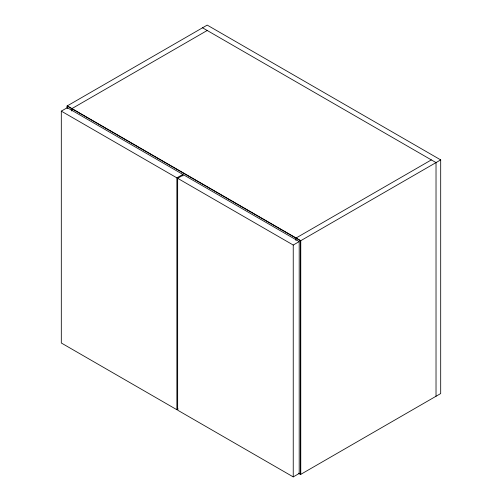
<?xml version="1.0" encoding="UTF-8"?>
<svg xmlns="http://www.w3.org/2000/svg" width="502" height="502" viewBox="0 0 502 502"><rect width="100%" height="100%" fill="white"/><g stroke="black" fill="none" stroke-linecap="round" stroke-linejoin="round"><path stroke-width="0.75" d="M67.117 108.332L67.117 105.978L207.207 25.1L440.693 159.9L440.693 393.562L300.604 474.446L298.602 473.286M178.21 408.961L176.88 409.726L61.307 342.998L61.307 111.137L67.274 107.692L182.847 174.414L182.847 175.982M207.207 30.49L71.786 108.677L71.786 111.03M61.307 111.137L176.88 177.859L182.847 174.414M177.658 178.31L183.625 174.865L299.205 241.594L299.205 473.455L293.237 476.9L177.658 410.172L177.658 178.31L293.237 245.039L299.205 241.594M431.356 159.9L295.935 238.086L295.935 240.439M67.117 105.978L300.604 240.784L440.693 159.9M202.538 27.798L436.025 162.598L436.025 396.26M298.759 473.198L300.761 474.352L300.761 240.696L67.274 105.891L67.274 108.244M300.604 240.784L300.604 474.446M293.237 245.039L293.237 476.9M176.88 177.859L176.88 409.726"/></g></svg>
